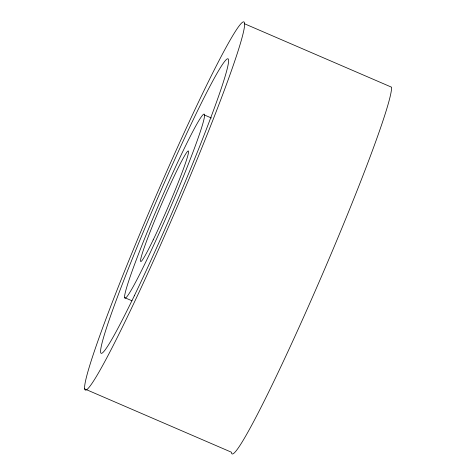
<?xml version="1.0" encoding="UTF-8"?>
<svg xmlns="http://www.w3.org/2000/svg" width="476" height="476" viewBox="0 0 476 476"><rect width="100%" height="100%" fill="white"/><g stroke="black" fill="none" stroke-linecap="round" stroke-linejoin="round"><path stroke-width="0.71" d="M244.61 23.8A200.384 11.888 -66.7 0 1 126.741 318.2A200.384 11.888 -66.7 0 1 122.243 276.925A200.384 11.888 -66.7 0 1 244.61 23.8L391.546 87.185A200.384 11.888 -66.7 0 1 314.065 293.525A200.384 11.888 -66.7 0 1 231.39 452.2L84.454 388.815M204.567 115.055A100.192 5.944 -66.7 0 1 145.638 262.252A100.192 5.944 -66.7 0 1 143.389 241.618A100.192 5.944 -66.7 0 1 204.567 115.055L211.374 117.989M124.492 297.56L131.977 300.79M134.297 295.822A160.311 9.508 -66.7 0 0 228.593 60.303A160.311 9.508 -66.7 0 0 130.704 262.8A160.311 9.508 -66.7 0 0 134.297 295.822M153.195 239.874A60.113 3.564 -66.7 0 0 188.555 151.552A60.113 3.564 -66.7 0 0 151.844 227.492A60.113 3.564 -66.7 0 0 153.195 239.874"/></g></svg>
